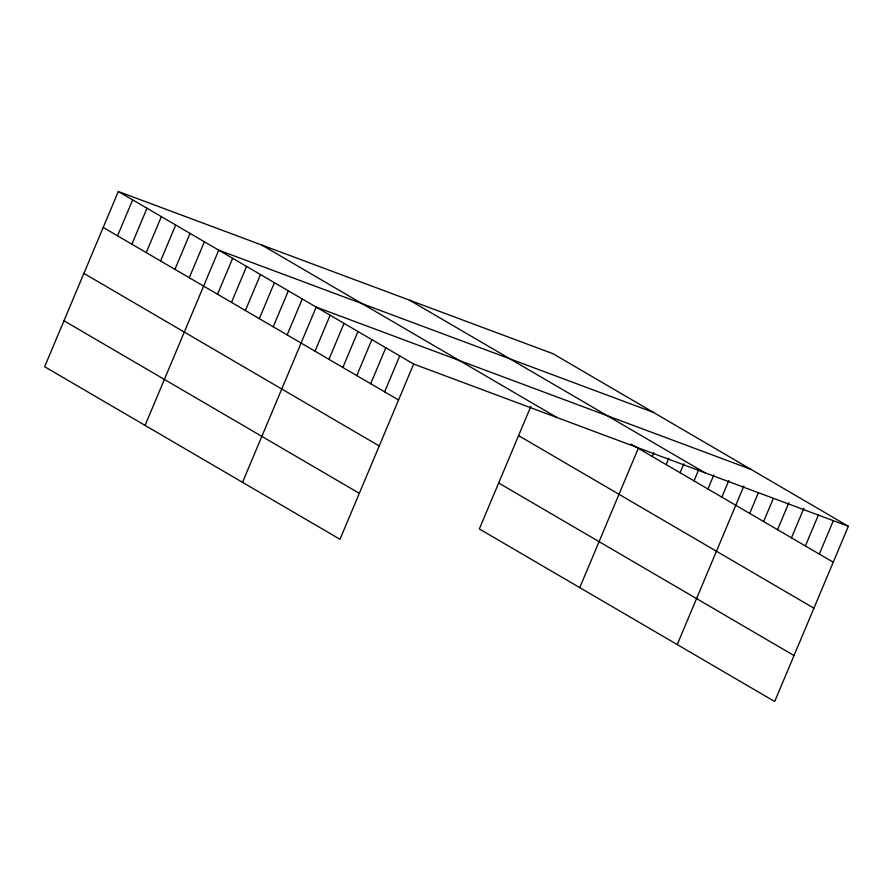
<?xml version="1.0" encoding="UTF-8"?>
<svg xmlns="http://www.w3.org/2000/svg" width="893" height="893" viewBox="0 0 893 893"><rect width="100%" height="100%" fill="white"/><g stroke="black" fill="none" stroke-linecap="round" stroke-linejoin="round"><path stroke-width="1.34" d="M118.311 191.493L44.65 366.722L339.999 539.283L413.66 364.043L118.311 191.493L553.001 353.717L848.35 526.278L774.689 701.507L479.34 528.957L530.922 406.259M117.541 235.819L132.655 199.876M131.896 244.202L146.999 208.248M146.24 252.585L161.343 216.631M160.584 260.957L175.698 225.014M174.928 269.34L190.042 233.397M189.271 277.723L204.385 241.78M145.068 425.392L218.729 250.163L653.419 412.387M217.546 294.244L232.649 258.289M231.466 302.37L246.58 266.427M245.385 310.507L260.499 274.564M259.316 318.645L274.419 282.701M273.236 326.782L288.35 290.839M287.155 334.92L302.269 298.965M242.528 482.332L316.189 307.103L750.89 469.327M315.006 351.183L330.12 315.24M328.925 359.321L344.039 323.378M342.856 367.458L357.959 331.504M356.776 375.585L371.89 339.641M370.695 383.722L385.809 347.779M384.626 391.86L399.729 355.916M579.758 587.627L638.316 448.331M652.236 456.468L653.855 452.617M666.156 464.606L668.857 458.187M680.086 472.743L683.859 463.757M694.006 480.869L698.862 469.316M707.926 489.007L713.864 474.886M721.857 497.144L728.867 480.456M677.229 644.567L743.869 486.026M749.696 513.419L758.336 492.869M763.627 521.545L773.338 498.439M777.546 529.683L788.876 502.726M791.466 537.82L803.879 508.296M805.397 545.958L818.345 515.138M819.316 554.084L833.348 520.708M413.66 364.043L848.35 526.278M409.552 300.182L704.901 472.743M631.139 444.145L833.236 562.222M261.761 245.028L557.109 417.578M518.576 435.628L813.914 608.189M103.197 227.436L398.546 399.997M498.662 482.99L794.011 655.54M83.875 273.403L379.224 445.953M63.972 320.754L359.31 493.316"/></g></svg>
